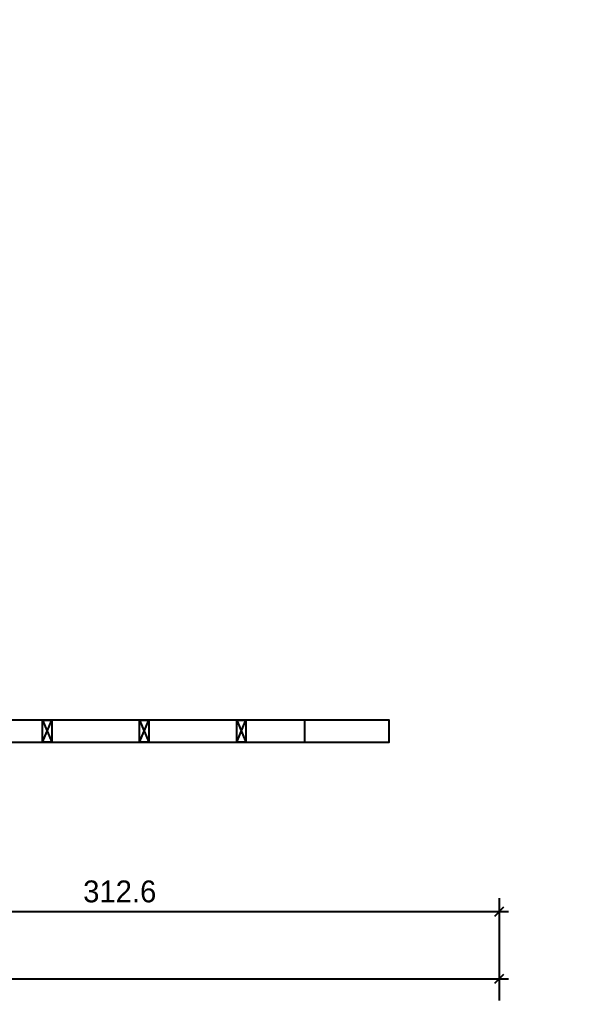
# Model space of a CAD drawing. Header units: millimetres. Extents: x 19458 to 19711, y 4351 to 4752.
# Drawn here: x 19493.489 to 19495.858, y 4514.672 to 4518.768 of the extents above; entities that cross this region are included whole.
import ezdxf

# ---------------------------------------------------------------- set-up
doc = ezdxf.new("R2010")
doc.units = ezdxf.units.MM
doc.set_wipeout_variables(frame=1)
for name, color, linetype in [('0 @ 0.5', 7, 'Continuous'), ('BOTAGUAS', 8, 'Continuous'), ('cotas', 1, 'Continuous'), ('cotas @ 400', 1, 'Continuous'), ('cotas @ 500', 1, 'Continuous'), ('PANELES PARED', 8, 'Continuous')]:
    doc.layers.add(name, color=color, linetype=linetype)
doc.styles.add('century gothic', font='GOTHIC.TTF')
doc.styles.add('COTAS SMC', font='GOTHIC.TTF')
doc.dimstyles.new('ANOTATIVE 100 SMCONSTRUCCIONES', dxfattribs={"dimscale": 0, "dimtxt": 0.18, "dimasz": 0.15, "dimexe": 0.18, "dimexo": 0.09, "dimgap": 0.1, "dimtad": 1, "dimzin": 0, "dimdsep": 46, "dimtxsty": 'century gothic', "dimblk1": 'FLECHA1', "dimblk2": 'FLECHA1', "dimsah": 1, "dimcen": 0.18, "dimdle": 0.075, "dimclrd": 1, "dimclre": 1, "dimclrt": 2, "dimaunit": 1, "dimadec": 0, "dimazin": 0, "dimtfac": 0.7499999999999999, "dimtix": 1, "dimtmove": 2, "dimatfit": 3, "dimfxl": 0.09, "dimtvp": 1.5, "dimtfill": 1, "dimtolj": 1, "dimtzin": 0, "dimarcsym": 0})
doc.dimstyles.new('ANOTATIVE CM SMCONSTRUCCIONES', dxfattribs={"dimscale": 0, "dimtxt": 0.18, "dimasz": 0.15, "dimexe": 0.18, "dimexo": 0.18, "dimgap": 0.07, "dimtad": 1, "dimdec": 1, "dimlfac": 100, "dimdsep": 46, "dimtxsty": 'century gothic', "dimblk1": 'FLECHA1', "dimblk2": 'FLECHA1', "dimsah": 1, "dimcen": 0.18, "dimdle": 0.075, "dimclrd": 1, "dimclre": 1, "dimclrt": 2, "dimaunit": 1, "dimadec": 0, "dimazin": 2, "dimtfac": 0.7499999999999999, "dimtdec": 1, "dimtix": 1, "dimtmove": 2, "dimatfit": 3, "dimfxl": 0.09, "dimtvp": 1.5, "dimtfill": 1, "dimtolj": 1, "dimtzin": 0, "dimarcsym": 0})
doc.dimstyles.new('PIES SMCONSTRUCCIONES', dxfattribs={"dimscale": 0, "dimtxt": 0.18, "dimasz": 0.2, "dimexe": 0.18, "dimexo": 0, "dimgap": 0.1, "dimtad": 1, "dimdec": 0, "dimlfac": 39.3700787, "dimzin": 0, "dimdsep": 46, "dimlunit": 4, "dimtxsty": 'COTAS SMC', "dimblk1": 'FLECHA1', "dimblk2": 'FLECHA1', "dimsah": 1, "dimcen": 0.2, "dimdle": 0.075, "dimclrd": 1, "dimclre": 1, "dimclrt": 2, "dimaunit": 1, "dimadec": 0, "dimazin": 0, "dimtfac": 0.75, "dimtdec": 0, "dimtix": 1, "dimtmove": 2, "dimatfit": 3, "dimfxl": 0.09, "dimtvp": 1.5, "dimtfill": 1, "dimtolj": 1, "dimtzin": 0, "dimarcsym": 0})

# ---------------------------------------------------------------- blocks, each defined once
blk = doc.blocks.new('FLECHA1')
at = {"color": 4}
blk.add_line((-0.2461764230280465, -0.2480808452037593), (0.2480808452037602, 0.25), dxfattribs=at)
at = {"color": 1}
blk.add_line((-1, 0), (0.4961616904075186, 0), dxfattribs=at)
blk = doc.blocks.new('*D509')
at = {"layer": 'cotas', "color": 1, "lineweight": -2, "transparency": 16777216}
for p, q in [((19614.32603827352, 4625.844823780141), (19614.32603827352, 4700.844823780141)), ((19570.98360808013, 4550.844823780141), (19524.32603827352, 4550.844823780141)), ((19614.32603827352, 4548.429823780133), (19614.32603827352, 4550.844823780141)), ((19570.53385970888, 4548.429823780133), (19524.32603827352, 4548.429823780133)), ((19614.32603827352, 4473.429823780133), (19614.32603827352, 4398.429823780133))]:
    blk.add_line(p, q, dxfattribs=at)
at = {"layer": 'Defpoints', "color": 0, "transparency": 16777216}
for p in [(19614.32603827352, 4550.844823780141), (19615.98360808013, 4550.844823780141), (19615.53385970888, 4548.429823780133)]:
    blk.add_point(p, dxfattribs=at)
at = {"layer": 'cotas', "color": 1, "lineweight": -2, "transparency": 16777216, "xscale": 75, "yscale": 75, "zscale": 75}
for p, rotation in [((19614.32603827352, 4550.844823780141), 270), ((19614.32603827352, 4548.429823780133), 90)]:
    blk.add_blockref('FLECHA1', p, dxfattribs=dict(at, rotation=rotation))
at = {"layer": 'cotas', "color": 2, "transparency": 16777216, "insert": (19517.33759503763, 4549.637323780141), "char_height": 90, "attachment_point": 5, "rotation": 90, "style": 'century gothic', "bg_fill": 3, "box_fill_scale": 1.1, "bg_fill_color": 256, "bg_fill_true_color": 13158600, "bg_fill_transparency": 0}
blk.add_mtext('\\A1;2.42', dxfattribs=at)
blk = doc.blocks.new('*D561')
at = {"layer": 'cotas', "color": 1, "lineweight": -2, "transparency": 16777216}
for p, q in [((19614.32603827352, 4610.844823780141), (19614.32603827352, 4670.844823780141)), ((19579.98360808013, 4550.844823780141), (19542.32603827352, 4550.844823780141)), ((19614.32603827352, 4548.429823780133), (19614.32603827352, 4550.844823780141)), ((19579.53385970888, 4548.429823780133), (19542.32603827352, 4548.429823780133)), ((19614.32603827352, 4488.429823780133), (19614.32603827352, 4428.429823780133))]:
    blk.add_line(p, q, dxfattribs=at)
at = {"layer": 'Defpoints', "color": 0, "transparency": 16777216}
for p in [(19614.32603827352, 4550.844823780141), (19615.98360808013, 4550.844823780141), (19615.53385970888, 4548.429823780133)]:
    blk.add_point(p, dxfattribs=at)
at = {"layer": 'cotas', "color": 1, "lineweight": -2, "transparency": 16777216, "xscale": 60, "yscale": 60, "zscale": 60}
for p, rotation in [((19614.32603827352, 4550.844823780141), 270), ((19614.32603827352, 4548.429823780133), 90)]:
    blk.add_blockref('FLECHA1', p, dxfattribs=dict(at, rotation=rotation))
at = {"layer": 'cotas', "color": 2, "transparency": 16777216, "insert": (19536.73528368481, 4549.637323780141), "char_height": 72, "attachment_point": 5, "rotation": 90, "style": 'century gothic', "bg_fill": 3, "box_fill_scale": 1.1, "bg_fill_color": 256, "bg_fill_true_color": 13158600, "bg_fill_transparency": 0}
blk.add_mtext('\\A1;2.42', dxfattribs=at)
blk = doc.blocks.new('*D564')
at = {"layer": 'cotas', "color": 1, "lineweight": -2, "transparency": 16777216}
for p, q in [((19620.01280604143, 4651.753346359425), (19620.01280604143, 4751.753346359425)), ((19620.41684630451, 4551.753346359425), (19530.01280604143, 4551.753346359425)), ((19620.01280604143, 4550.533346359425), (19620.01280604143, 4551.753346359425)), ((19620.41684630451, 4550.533346359425), (19530.01280604143, 4550.533346359425)), ((19620.01280604143, 4450.533346359425), (19620.01280604143, 4350.533346359425))]:
    blk.add_line(p, q, dxfattribs=at)
at = {"layer": 'Defpoints', "color": 0, "transparency": 16777216}
for p in [(19620.01280604143, 4551.753346359425), (19620.41684630451, 4551.753346359425), (19620.41684630451, 4550.533346359425)]:
    blk.add_point(p, dxfattribs=at)
at = {"layer": 'cotas', "color": 1, "lineweight": -2, "transparency": 16777216, "xscale": 100, "yscale": 100, "zscale": 100}
for p, rotation in [((19620.01280604143, 4551.753346359425), 270), ((19620.01280604143, 4550.533346359425), 90)]:
    blk.add_blockref('FLECHA1', p, dxfattribs=dict(at, rotation=rotation))
at = {"layer": 'cotas', "color": 2, "transparency": 16777216, "insert": (19523.88092296869, 4551.143346359429), "char_height": 90, "attachment_point": 5, "rotation": 90, "style": 'COTAS SMC', "bg_fill": 3, "box_fill_scale": 1.1, "bg_fill_color": 256, "bg_fill_true_color": 13158600, "bg_fill_transparency": 0}
blk.add_mtext("\\A1;4'", dxfattribs=at)
blk = doc.blocks.new('*D122')
at = {"color": 1, "lineweight": -2, "transparency": 16777216}
for p, q in [((19495.46350952074, 4515.116889106086), (19495.46350952074, 4515.004579614828)), ((19492.41230952074, 4515.094579614828), (19495.38850952074, 4515.094579614828))]:
    blk.add_line(p, q, dxfattribs=at)
at = {"layer": 'Defpoints', "color": 0, "transparency": 16777216}
for p in [(19495.46350952074, 4515.206889106086), (19492.33730952074, 4515.094579614828), (19495.46350952074, 4515.094579614828)]:
    blk.add_point(p, dxfattribs=at)
at = {"color": 1, "lineweight": -2, "transparency": 16777216, "xscale": 0.075, "yscale": 0.075, "zscale": 0.075, "rotation": 180}
blk.add_blockref('FLECHA1', (19492.33730952074, 4515.094579614828), dxfattribs=at)
at = {"color": 1, "lineweight": -2, "transparency": 16777216, "xscale": 0.075, "yscale": 0.075, "zscale": 0.075}
blk.add_blockref('FLECHA1', (19495.46350952074, 4515.094579614828), dxfattribs=at)
at = {"color": 2, "transparency": 16777216, "insert": (19493.90040952074, 4515.176843380974), "char_height": 0.09, "attachment_point": 5, "style": 'century gothic', "bg_fill": 3, "box_fill_scale": 1.1, "bg_fill_color": 256, "bg_fill_true_color": 13158600, "bg_fill_transparency": 0}
blk.add_mtext('\\A1;312.6', dxfattribs=at)
blk = doc.blocks.new('*D123')
at = {"color": 1, "lineweight": -2, "transparency": 16777216}
for p, q in [((19495.46350952074, 4515.149429924179), (19495.46350952074, 4514.727853443082)), ((19485.27360966317, 4515.089064441785), (19485.27360966317, 4514.727853443082)), ((19485.34860966318, 4514.817853443082), (19495.38850952074, 4514.817853443082))]:
    blk.add_line(p, q, dxfattribs=at)
at = {"layer": 'Defpoints', "color": 0, "transparency": 16777216}
for p in [(19495.46350952074, 4515.23942992418), (19485.27360966317, 4515.179064441785), (19495.46350952074, 4514.817853443082)]:
    blk.add_point(p, dxfattribs=at)
at = {"color": 1, "lineweight": -2, "transparency": 16777216, "xscale": 0.075, "yscale": 0.075, "zscale": 0.075, "rotation": 180}
blk.add_blockref('FLECHA1', (19485.27360966317, 4514.817853443082), dxfattribs=at)
at = {"color": 1, "lineweight": -2, "transparency": 16777216, "xscale": 0.075, "yscale": 0.075, "zscale": 0.075}
blk.add_blockref('FLECHA1', (19495.46350952074, 4514.817853443082), dxfattribs=at)
at = {"color": 2, "transparency": 16777216, "insert": (19490.36855959196, 4514.900117209228), "char_height": 0.09, "attachment_point": 5, "style": 'century gothic', "bg_fill": 3, "box_fill_scale": 1.1, "bg_fill_color": 256, "bg_fill_true_color": 13158600, "bg_fill_transparency": 0}
blk.add_mtext('\\A1;1019', dxfattribs=at)
blk = doc.blocks.new('B02')
blk.add_wipeout([(19443.98301116678, 4515.74254430337), (19444.123011166776, 4515.882544303369), (19445.64111116678, 4515.882544303369), (19445.64111116678, 4515.74254430337)]).dxf.layer = 'BOTAGUAS'
at = {"layer": 'BOTAGUAS'}
h = blk.add_hatch(dxfattribs=at)
h.set_pattern_fill('MADERA_03', color=250, scale=0.2, pattern_type=2)
h.set_pattern_definition([(0, (31.14303433309414, 0.156), (0, 0.2), [0.04000000000000001, -0.16]), (8.9726, (31.14503433309414, 0.048), (1.200000005876015, 0.1999995251177433), [0.0384708, -3.8086058]), (5.710499999999999, (31.14303433309414, 0.06), (1.800000034755268, 0.1999971014400811), [0.0401996, -1.9697752]), (344.5779, (31.14303433309414, 0.12), (2.199999903889306, -0.599997467763363), [0.06016640000000001, -5.9564754]), (353.6599, (31.14703433309414, 0.186), (0.2000000632075727, 4.085989627061748e-07), [0.0362216, -1.7748552]), (345.0686, (31.15303433309414, 0.072), (0.7999999983166444, -0.1999996738791564), [0.0310484, -3.0737864]), (348.6901, (31.08303433309414, 0.188), (0.2000000583016778, 7.413252083865452e-08), [0.0815844, -0.9382194]), (5.710499999999999, (31.14503433309414, 0.03), (1.800000034755268, 0.1999971014400811), [0.0200998, -1.989875]), (0, (31.14303433309414, 0.114), (0, 0.2), [0.02, -0.18]), (0, (31.10303433309414, 0.138), (0, 0.2), [0.06, -0.14]), (11.3099, (31.14303433309414, 0.168), (0.7999999543300329, 0.1999994872092054), [0.020396, -0.9994078000000001]), (2.726300000000001, (31.12303433309414, 0.094), (4.000000058994694, 0.1999992035454403), [0.0420476, -4.162711600000001]), (352.4054, (31.13303433309414, 0.08800000000000001), (1.599999971597214, -0.1999987367102976), [0.0302654, -2.9962834]), (0, (31.12303433309414, 0.012), (0, 0.2), [0.04000000000000001, -0.16]), (358.8309, (31.10303433309414, 0.002), (0.2000000366479377, 1.536034513610618e-07), [0.09802040000000001, -9.70402]), (0, (31.10303433309414, 0.152), (0, 0.2), [0.02, -0.18]), (0, (31.12303433309414, 0.168), (0, 0.2), [0.02, -0.18]), (0, (31.03303433309414, 0.186), (0, 0.2), [0.03, -0.17]), (350.5377, (31.08703433309414, 0.196), (0.2000000154436844, 7.752063945765109e-08), [0.06082759999999998, -1.155724799999999]), (0, (31.02303433309414, 0.196), (0, 0.2), [0.04000000000000001, -0.16]), (0, (31.00103433309414, 0.016), (0, 0.2), [0.022, -0.178]), (0, (31.10303433309414, 0.026), (0, 0.2), [0.02, -0.18]), (0, (31.00103433309414, 0.032), (0, 0.2), [0.042, -0.158]), (5.4403, (31.10303433309414, 0.044), (1.999999940230268, 0.1999989567139906), [0.04218999999999998, -4.176814399999997]), (0, (31.10503433309414, 0.06), (0, 0.2), [0.03800000000000001, -0.162]), (0, (31.00103433309414, 0.064), (0, 0.2), [0.022, -0.178]), (358.8309, (31.02503433309414, 0.096), (0.2000000366479377, 1.536034513610618e-07), [0.09802040000000001, -9.70402]), (0, (31.04303433309414, 0.114), (0, 0.2), [0.02, -0.18]), (0, (31.02303433309414, 0.12), (0, 0.2), [0.02, -0.18]), (0, (31.10303433309414, 0.12), (0, 0.2), [0.04000000000000001, -0.16]), (0, (31.06303433309414, 0.124), (0, 0.2), [0.02, -0.18]), (0, (31.02303433309414, 0.148), (0, 0.2), [0.04000000000000001, -0.16]), (19.6538, (31.07703433309414, 0.064), (2.200000050424423, 0.7999989149399482), [0.0297322, -2.9434812]), (11.3099, (31.04303433309414, 0.12), (0.7999999543300329, 0.1999994872092054), [0.020396, -0.9994078000000001]), (11.3099, (31.12303433309414, 0.11), (0.7999999543300329, 0.1999994872092054), [0.020396, -0.9994078000000001]), (5.710499999999999, (31.06303433309414, 0.186), (1.800000034755268, 0.1999971014400811), [0.0200998, -1.989875]), (349.6952, (31.00103433309414, 0.2), (1.19999999539557, -0.1999989393302705), [0.0223606, -2.213707]), (348.6901, (31.02303433309414, 0.016), (0.2000000583016778, 7.413252083865452e-08), [0.020396, -0.9994078000000001]), (90, (31.04303433309414, 0.012), (-0.2, 1.224646799147353e-17), [0, -0.2]), (346.6076, (31.00103433309414, 0.124), (3.400000044993809, -0.7999939065965311), [0.04317399999999997, -4.274230799999997]), (11.3099, (31.12303433309414, 0.152), (0.7999999543300329, 0.1999994872092054), [0.020396, -0.9994078000000001]), (10.3048, (31.12303433309414, 0.026), (0.9999999576061548, 0.1999992088681574), [0.0223606, -2.213707]), (348.6901, (31.06303433309414, 0.114), (0.2000000583016778, 7.413252083865452e-08), [0.020396, -0.9994078000000001]), (348.6901, (31.08303433309414, 0.124), (0.2000000583016778, 7.413252083865452e-08), [0.020396, -0.9994078000000001]), (341.5651, (31.00103433309414, 0.104), (0.1999999582471591, 2.336696655391713e-07), [0.02529820000000001, -0.6071572000000001]), (345.9638, (31.02303433309414, 0.172), (0.1999999211458298, 2.48745877401424e-07), [0.0824622, -0.7421588000000001]), (343.3008, (31.06303433309414, 0.186), (1.399999991533441, -0.3999987464096421), [0.06264180000000001, -2.025419]), (0, (31.06303433309414, 0.196), (0, 0.2), [0.024, -0.176]), (345.9638, (31.04303433309414, 0.032), (0.1999999211458298, 2.48745877401424e-07), [0.0824622, -0.7421588000000001]), (345.9638, (31.02303433309414, 0.04600000000000001), (0.1999999211458298, 2.48745877401424e-07), [0.0824622, -0.7421588000000001]), (345.9638, (31.02303433309414, 0.064), (0.1999999211458298, 2.48745877401424e-07), [0.0824622, -0.7421588000000001]), (349.6952, (31.00103433309414, 0.152), (1.19999999539557, -0.1999989393302705), [0.0223606, -2.213707]), (345.9638, (31.06303433309414, 0.148), (0.1999999211458298, 2.48745877401424e-07), [0.041231, -0.78339]), (349.6952, (31.00103433309414, 0.08800000000000001), (1.19999999539557, -0.1999989393302705), [0.0223606, -2.213707]), (357.6141, (31.10503433309414, 0.074), (0.1999999891848493, 2.452822411999623e-07), [0.04804159999999998, -4.756122999999997]), (349.6952, (31.08303433309414, 0.11), (1.19999999539557, -0.1999989393302705), [0.0223606, -2.213707]), (12.5288, (31.10503433309414, 0.106), (0.8000000956949306, 0.1999998607468065), [0.018439, -1.8254698]), (349.5626, (31.00103433309414, 0.07800000000000001), (2.199999936494009, -0.3999970687046518), [0.07727880000000001, -7.650591]), (351.8699, (31.07703433309414, 0.064), (0.1999998921841651, -4.835099234323792e-08), [0.0282842, -1.3859292]), (4.7636, (31.02303433309414, 0.084), (2.199999989954753, 0.1999982899233011), [0.04816639999999998, -2.360152399999998]), (0, (31.07103433309414, 0.08800000000000001), (0, 0.2), [0.062, -0.138]), (344.7449, (31.00103433309414, 0.178), (0.7999999424282382, -0.1999996642887572), [0.02280359999999999, -2.257547199999999]), (350.5377, (31.04303433309414, 0.012), (0.2000000154436844, 7.752063945765109e-08), [0.06082759999999998, -1.155724799999999]), (340.0169, (31.00103433309414, 0.05400000000000001), (0.599999976080897, -0.199999864879762), [0.0234094, -2.3175304]), (0, (31.16303433309414, 0.172), (0, 0.2), [0.01, -0.19]), (0, (31.16303433309414, 0.084), (0, 0.2), [0.02, -0.18]), (11.3099, (31.16303433309414, 0.012), (0.7999999543300329, 0.1999994872092054), [0.020396, -0.9994078000000001]), (0, (31.16503433309414, 0.032), (0, 0.2), [0.036, -0.164]), (343.3008, (31.16303433309414, 0.138), (1.399999991533441, -0.3999987464096421), [0.0208806, -2.0671802]), (348.0207, (31.16503433309414, 0.096), (3.79999992225112, -0.8002195416063549), [0.0368014, -6.7101288]), (90, (31.16303433309414, 0.012), (-0.2, 1.224646799147353e-17), [0, -0.2]), (0, (31.18303433309414, 0.016), (0, 0.2), [0.018, -0.182]), (0, (31.18303433309414, 0.05400000000000001), (0, 0.2), [0.018, -0.182]), (0, (31.18303433309414, 0.064), (0, 0.2), [0.018, -0.182]), (336.0376, (31.18303433309414, 0.132), (1.40000000548613, -0.5999973303432905), [0.0196978, -1.9500724]), (348.5163, (31.18303433309414, 0.156), (0.9999999967737594, -0.2000310941213914), [0.0183676, -13.043105]), (341.5651, (31.18303433309414, 0.084), (0.1999999582471591, 2.336696655391713e-07), [0.0189736, -0.6134816000000001]), (347.4712, (31.18303433309414, 0.182), (1.000000064081819, -0.1999999206089786), [0.01843899999999999, -1.825469799999999])])
h.paths.add_polyline_path([(19443.98301116678, 4515.74254430337), (19444.12301116678, 4515.882544303369), (19445.64111116678, 4515.882544303369), (19445.64111116678, 4515.74254430337)])
blk.add_line((19444.00301116678, 4515.76254430337), (19445.64111116678, 4515.76254430337), dxfattribs=at)
blk.add_lwpolyline([(19443.98301116678, 4515.74254430337), (19444.12301116678, 4515.882544303369), (19445.64111116678, 4515.882544303369), (19445.64111116678, 4515.74254430337)], close=True, dxfattribs=at)
blk = doc.blocks.new('B01')
blk.add_wipeout([(19443.98301116678, 4515.742544303374), (19444.12301116678, 4515.882544303375), (19444.12301116678, 4517.787544303365), (19443.98301116678, 4517.787544303365)]).dxf.layer = 'BOTAGUAS'
at = {"layer": 'BOTAGUAS'}
h = blk.add_hatch(dxfattribs=at)
h.set_pattern_fill('MADERA_03', color=250, scale=0.2, angle=90, pattern_type=2)
h.set_pattern_definition([(90, (-0.1560000000000006, 0.142), (-0.2, 1.224646799147353e-17), [0.04000000000000001, -0.16]), (98.9726, (-0.04800000000000004, 0.144), (-0.1999995251177432, 1.200000005876015), [0.0384708, -3.8086058]), (95.71049999999997, (-0.0600000000000005, 0.142), (-0.199997101440081, 1.800000034755268), [0.0401996, -1.9697752]), (74.5779, (-0.1199999999999992, 0.142), (0.5999974677633632, 2.199999903889306), [0.06016640000000001, -5.9564754]), (83.6599, (-0.1859999999999999, 0.146), (-4.085989626939283e-07, 0.2000000632075727), [0.0362216, -1.7748552]), (75.06859999999999, (-0.07199999999999918, 0.152), (0.1999996738791565, 0.7999999983166444), [0.0310484, -3.0737864]), (78.6901, (-0.1880000000000006, 0.08200000000000002), (-7.413252082640805e-08, 0.2000000583016778), [0.0815844, -0.9382194]), (95.71049999999997, (-0.02999999999999936, 0.144), (-0.199997101440081, 1.800000034755268), [0.0200998, -1.989875]), (90, (-0.1140000000000008, 0.142), (-0.2, 1.224646799147353e-17), [0.02, -0.18]), (90, (-0.1379999999999999, 0.102), (-0.2, 1.224646799147353e-17), [0.06, -0.14]), (101.3099, (-0.1679999999999993, 0.142), (-0.1999994872092053, 0.7999999543300329), [0.020396, -0.9994078]), (92.72629999999997, (-0.09399999999999942, 0.122), (-0.19999920354544, 4.000000058994694), [0.0420476, -4.162711600000001]), (82.4054, (-0.08799999999999919, 0.132), (0.1999987367102977, 1.599999971597214), [0.0302654, -2.9962834]), (90, (-0.01200000000000045, 0.122), (-0.2, 1.224646799147353e-17), [0.04000000000000001, -0.16]), (88.8309, (-0.002000000000000668, 0.102), (-1.536034513488153e-07, 0.2000000366479377), [0.09802040000000001, -9.70402]), (90, (-0.1519999999999992, 0.102), (-0.2, 1.224646799147353e-17), [0.02, -0.18]), (90, (-0.1679999999999993, 0.122), (-0.2, 1.224646799147353e-17), [0.02, -0.18]), (90, (-0.1859999999999999, 0.03200000000000001), (-0.2, 1.224646799147353e-17), [0.03, -0.17]), (80.5377, (-0.1959999999999997, 0.08600000000000002), (-7.752063944540462e-08, 0.2000000154436844), [0.06082760000000001, -1.1557248]), (90, (-0.1959999999999997, 0.02200000000000001), (-0.2, 1.224646799147353e-17), [0.04000000000000001, -0.16]), (90, (-0.01600000000000001, 9.797174393178825e-19), (-0.2, 1.224646799147353e-17), [0.022, -0.178]), (90, (-0.0259999999999998, 0.102), (-0.2, 1.224646799147353e-17), [0.02, -0.18]), (90, (-0.03200000000000003, 1.959434878635765e-18), (-0.2, 1.224646799147353e-17), [0.042, -0.158]), (95.44029999999995, (-0.04400000000000048, 0.102), (-0.1999989567139905, 1.999999940230268), [0.04219000000000001, -4.1768144]), (90, (-0.0600000000000005, 0.104), (-0.2, 1.224646799147353e-17), [0.03800000000000001, -0.162]), (90, (-0.06400000000000006, 3.91886975727153e-18), (-0.2, 1.224646799147353e-17), [0.022, -0.178]), (88.8309, (-0.09600000000000009, 0.02400000000000001), (-1.536034513488153e-07, 0.2000000366479377), [0.09802040000000001, -9.70402]), (90, (-0.1140000000000008, 0.04200000000000001), (-0.2, 1.224646799147353e-17), [0.02, -0.18]), (90, (-0.1199999999999992, 0.02200000000000001), (-0.2, 1.224646799147353e-17), [0.02, -0.18]), (90, (-0.1199999999999992, 0.102), (-0.2, 1.224646799147353e-17), [0.04000000000000001, -0.16]), (90, (-0.1240000000000006, 0.06200000000000001), (-0.2, 1.224646799147353e-17), [0.02, -0.18]), (90, (-0.1479999999999997, 0.02200000000000001), (-0.2, 1.224646799147353e-17), [0.04000000000000001, -0.16]), (109.6538, (-0.06400000000000006, 0.07600000000000001), (-0.7999989149399481, 2.200000050424423), [0.0297322, -2.9434812]), (101.3099, (-0.1199999999999992, 0.04200000000000001), (-0.1999994872092053, 0.7999999543300329), [0.020396, -0.9994078]), (101.3099, (-0.1099999999999994, 0.122), (-0.1999994872092053, 0.7999999543300329), [0.020396, -0.9994078]), (95.71049999999997, (-0.1859999999999999, 0.06200000000000001), (-0.199997101440081, 1.800000034755268), [0.0200998, -1.989875]), (79.6952, (-0.1999999999999993, 1.224646799147353e-17), (0.1999989393302706, 1.19999999539557), [0.02236059999999999, -2.213706999999999]), (78.6901, (-0.01600000000000001, 0.022), (-7.413252082640805e-08, 0.2000000583016778), [0.020396, -0.9994078000000001]), (180, (-0.01200000000000045, 0.042), (-2.449293598294707e-17, -0.2), [0, -0.2]), (76.60759999999999, (-0.1240000000000006, 7.59281015471359e-18), (0.7999939065965314, 3.400000044993809), [0.043174, -4.274230800000001]), (101.3099, (-0.1519999999999992, 0.122), (-0.1999994872092053, 0.7999999543300329), [0.020396, -0.9994078]), (100.3048, (-0.0259999999999998, 0.122), (-0.1999992088681573, 0.9999999576061548), [0.0223606, -2.213707]), (78.6901, (-0.1140000000000008, 0.06200000000000001), (-7.413252082640805e-08, 0.2000000583016778), [0.020396, -0.9994078000000001]), (78.6901, (-0.1240000000000006, 0.08200000000000002), (-7.413252082640805e-08, 0.2000000583016778), [0.020396, -0.9994078000000001]), (71.5651, (-0.1039999999999992, 6.368163355566237e-18), (-2.336696655269248e-07, 0.1999999582471591), [0.0252982, -0.6071571999999997]), (75.96379999999999, (-0.1720000000000006, 0.02200000000000001), (-2.487458773891775e-07, 0.1999999211458298), [0.0824622, -0.7421588000000001]), (73.3008, (-0.1859999999999999, 0.06200000000000001), (0.3999987464096422, 1.399999991533441), [0.06264180000000001, -2.025419]), (90, (-0.1959999999999997, 0.06200000000000001), (-0.2, 1.224646799147353e-17), [0.024, -0.176]), (75.96379999999999, (-0.03200000000000003, 0.042), (-2.487458773891775e-07, 0.1999999211458298), [0.0824622, -0.7421588000000001]), (75.96379999999999, (-0.04599999999999937, 0.02200000000000001), (-2.487458773891775e-07, 0.1999999211458298), [0.0824622, -0.7421588000000001]), (75.96379999999999, (-0.06400000000000006, 0.02200000000000001), (-2.487458773891775e-07, 0.1999999211458298), [0.0824622, -0.7421588000000001]), (79.6952, (-0.1519999999999992, 9.307315673519885e-18), (0.1999989393302706, 1.19999999539557), [0.02236059999999999, -2.213706999999999]), (75.96379999999999, (-0.1479999999999997, 0.06200000000000001), (-2.487458773891775e-07, 0.1999999211458298), [0.041231, -0.78339]), (79.6952, (-0.08799999999999919, 5.388445916248355e-18), (0.1999989393302706, 1.19999999539557), [0.02236059999999999, -2.213706999999999]), (87.6141, (-0.07399999999999984, 0.104), (-2.452822411877158e-07, 0.1999999891848493), [0.04804159999999998, -4.756122999999998]), (79.6952, (-0.1099999999999994, 0.082), (0.1999989393302706, 1.19999999539557), [0.02236059999999999, -2.213706999999999]), (102.5288, (-0.1059999999999999, 0.104), (-0.1999998607468065, 0.8000000956949306), [0.018439, -1.8254698]), (79.5626, (-0.0779999999999994, 4.776122516674678e-18), (0.3999970687046519, 2.199999936494009), [0.07727880000000001, -7.650591]), (81.86989999999999, (-0.06400000000000006, 0.07600000000000001), (4.835099235548439e-08, 0.1999998921841651), [0.0282842, -1.3859292]), (94.76359999999995, (-0.08399999999999963, 0.02200000000000001), (-0.1999982899233009, 2.199999989954753), [0.04816640000000001, -2.3601524]), (90, (-0.08799999999999919, 0.06999999999999999), (-0.2, 1.224646799147353e-17), [0.062, -0.138]), (74.7449, (-0.1780000000000008, 1.089935651241144e-17), (0.1999996642887572, 0.7999999424282382), [0.0228036, -2.2575472]), (80.5377, (-0.01200000000000045, 0.042), (-7.752063944540462e-08, 0.2000000154436844), [0.06082760000000001, -1.1557248]), (70.0169, (-0.05400000000000027, 3.306546357697854e-18), (0.199999864879762, 0.599999976080897), [0.0234094, -2.3175304]), (90, (-0.1720000000000006, 0.162), (-0.2, 1.224646799147353e-17), [0.01, -0.19]), (90, (-0.08399999999999963, 0.162), (-0.2, 1.224646799147353e-17), [0.02, -0.18]), (101.3099, (-0.01200000000000045, 0.162), (-0.1999994872092053, 0.7999999543300329), [0.020396, -0.9994078]), (90, (-0.03200000000000003, 0.164), (-0.2, 1.224646799147353e-17), [0.036, -0.164]), (73.3008, (-0.1379999999999999, 0.162), (0.3999987464096422, 1.399999991533441), [0.0208806, -2.0671802]), (78.0207, (-0.09600000000000009, 0.164), (0.8002195416063551, 3.79999992225112), [0.0368014, -6.7101288]), (180, (-0.01200000000000045, 0.162), (-2.449293598294707e-17, -0.2), [0, -0.2]), (90, (-0.01600000000000001, 0.182), (-0.2, 1.224646799147353e-17), [0.018, -0.182]), (90, (-0.05400000000000027, 0.182), (-0.2, 1.224646799147353e-17), [0.018, -0.182]), (90, (-0.06400000000000006, 0.182), (-0.2, 1.224646799147353e-17), [0.018, -0.182]), (66.03760000000001, (-0.1319999999999997, 0.182), (0.5999973303432906, 1.40000000548613), [0.0196978, -1.9500724]), (78.5163, (-0.1560000000000006, 0.182), (0.2000310941213914, 0.9999999967737594), [0.0183676, -13.043105]), (71.5651, (-0.08399999999999963, 0.182), (-2.336696655269248e-07, 0.1999999582471591), [0.01897359999999999, -0.6134815999999997]), (77.47120000000001, (-0.1820000000000004, 0.182), (0.1999999206089787, 1.000000064081819), [0.018439, -1.8254698])])
h.paths.add_polyline_path([(19443.98301116678, 4515.742544303374), (19444.12301116678, 4515.882544303373), (19444.12301116678, 4517.787544303364), (19443.98301116678, 4517.787544303364)])
blk.add_line((19444.00301116678, 4515.762544303374), (19444.00301116678, 4517.787544303364), dxfattribs=at)
blk.add_lwpolyline([(19443.98301116678, 4515.742544303374), (19444.12301116678, 4515.882544303373), (19444.12301116678, 4517.787544303364), (19443.98301116678, 4517.787544303364)], close=True, dxfattribs=at)
blk = doc.blocks.new('PZ1')
at = {"layer": 'PANELES PARED'}
for p, q in [((19503.98628788956, 4507.84946033416), (19504.02428788956, 4507.759460334159)), ((19503.98628788956, 4507.759460334159), (19504.02428788956, 4507.84946033416))]:
    blk.add_line(p, q, dxfattribs=at)
blk.add_lwpolyline([(19503.98628788956, 4507.759460334159), (19504.02428788956, 4507.759460334159), (19504.02428788956, 4507.84946033416), (19503.98628788956, 4507.84946033416)], close=True, dxfattribs=at)
blk = doc.blocks.new('MJKU')
blk.add_wipeout([(19510.8290065223, 4524.607730853909), (19513.456774976785, 4524.607730853903), (19513.456774976785, 4524.517730853903), (19510.8290065223, 4524.517730853909)]).dxf.layer = 'PANELES PARED'
at = {"layer": 'PANELES PARED'}
blk.add_line((19513.10735718091, 4524.517730853904), (19513.10735718091, 4524.607730853904), dxfattribs=at)
blk.add_lwpolyline([(19510.8290065223, 4524.607730853909), (19513.45677497678, 4524.607730853903), (19513.45677497678, 4524.517730853903), (19510.8290065223, 4524.517730853909)], close=True, dxfattribs=at)
for p in [(6.842718632735341, 16.7582705197492), (7.242718632674951, 16.7582705197492), (7.642718632672768, 16.7582705197492), (8.042718632674223, 16.7582705197492), (8.442718632675678, 16.7582705197492), (8.842718632677133, 16.7582705197492)]:
    blk.add_blockref('PZ1', p)
blk = doc.blocks.new('*U796')
at = {"layer": 'cotas @ 500'}
dim = blk.add_linear_dim(base=(19614.32603827352, 4550.844823780141), p1=(19615.53385970888, 4548.429823780133), p2=(19615.98360808013, 4550.844823780141), angle=90, dimstyle='ANOTATIVE 100 SMCONSTRUCCIONES', override={"dimscale": 500, "dimtix": 1, "dimtofl": 1, "dimtmove": 1, "dimatfit": 1}, dxfattribs=at)
dim.commit()
dim.dimension.update_dxf_attribs({"geometry": '*D509', "text_midpoint": (19517.33759503763, 4549.637323780141)})
at = {"layer": 'cotas @ 400'}
dim = blk.add_linear_dim(base=(19614.32603827352, 4550.844823780141), p1=(19615.53385970888, 4548.429823780133), p2=(19615.98360808013, 4550.844823780141), angle=90, dimstyle='ANOTATIVE 100 SMCONSTRUCCIONES', override={"dimscale": 400, "dimtix": 1, "dimtofl": 1, "dimtmove": 1, "dimatfit": 1}, dxfattribs=at)
dim.commit()
dim.dimension.update_dxf_attribs({"geometry": '*D561', "text_midpoint": (19536.73528368481, 4549.637323780141)})
blk = doc.blocks.new('*U798')
at = {"layer": 'cotas @ 500'}
dim = blk.add_linear_dim(base=(19620.01280604143, 4551.753346359425), p1=(19620.41684630451, 4550.533346359425), p2=(19620.41684630451, 4551.753346359425), angle=90, dimstyle='PIES SMCONSTRUCCIONES', override={"dimscale": 500, "dimtix": 1, "dimtofl": 1, "dimtmove": 2, "dimatfit": 3}, dxfattribs=at)
dim.commit()
dim.dimension.update_dxf_attribs({"geometry": '*D564', "text_midpoint": (19523.88092296869, 4551.143346359429)})

msp = doc.modelspace()

# ---------------------------------------------------------------- block references
at = {"xscale": -1}
msp.add_blockref('B02', (38939.54152107963, -9.287141438107938e-07), dxfattribs=at)

# ---------------------------------------------------------------- next in the draw order: block references
msp.add_blockref('B01', (38939.54152107963, -9.287141438107938e-07), dxfattribs=at)
msp.add_blockref('B02', (48.25929874608119, -9.287141438107938e-07))

# ---------------------------------------------------------------- next in the draw order: block references
at = {"rotation": 180}
msp.add_blockref('B01', (38939.54152107963, 9035.575087677998), dxfattribs=at)

# ---------------------------------------------------------------- next in the draw order: block references
at = {"layer": 'cotas'}
msp.add_blockref('*U796', (0, 0), dxfattribs=at)

# ---------------------------------------------------------------- next in the draw order: block references
msp.add_blockref('*U798', (0, 0), dxfattribs=at)

# ---------------------------------------------------------------- next in the draw order: block references
at = {"xscale": -1, "rotation": 180}
msp.add_blockref('MJKU', (-18.44669700149825, 9040.40027515729), dxfattribs=at)

# ---------------------------------------------------------------- next in the draw order: dimensions: what is measured, and where the dimension line sits
at = {"layer": '0 @ 0.5'}
dim = msp.add_linear_dim(base=(19495.46350952074, 4515.094579614828), p1=(19492.33730952074, 4515.094579614828), p2=(19495.46350952074, 4515.206889106086), dimstyle='ANOTATIVE CM SMCONSTRUCCIONES', override={"dimscale": 0.5, "dimtix": 1, "dimtofl": 1, "dimtmove": 2, "dimatfit": 3}, dxfattribs=at)
dim.commit()
dim.dimension.update_dxf_attribs({"geometry": '*D122', "text_midpoint": (19493.90040952074, 4515.176843380974)})

# ---------------------------------------------------------------- next in the draw order: dimensions: what is measured, and where the dimension line sits
dim = msp.add_linear_dim(base=(19495.46350952074, 4514.817853443082), p1=(19485.27360966317, 4515.179064441785), p2=(19495.46350952074, 4515.23942992418), dimstyle='ANOTATIVE CM SMCONSTRUCCIONES', override={"dimscale": 0.5, "dimtix": 1, "dimtofl": 1, "dimtmove": 2, "dimatfit": 3}, dxfattribs=at)
dim.commit()
dim.dimension.update_dxf_attribs({"geometry": '*D123', "text_midpoint": (19490.36855959196, 4514.900117209228)})

doc.saveas('drawing.dxf')
